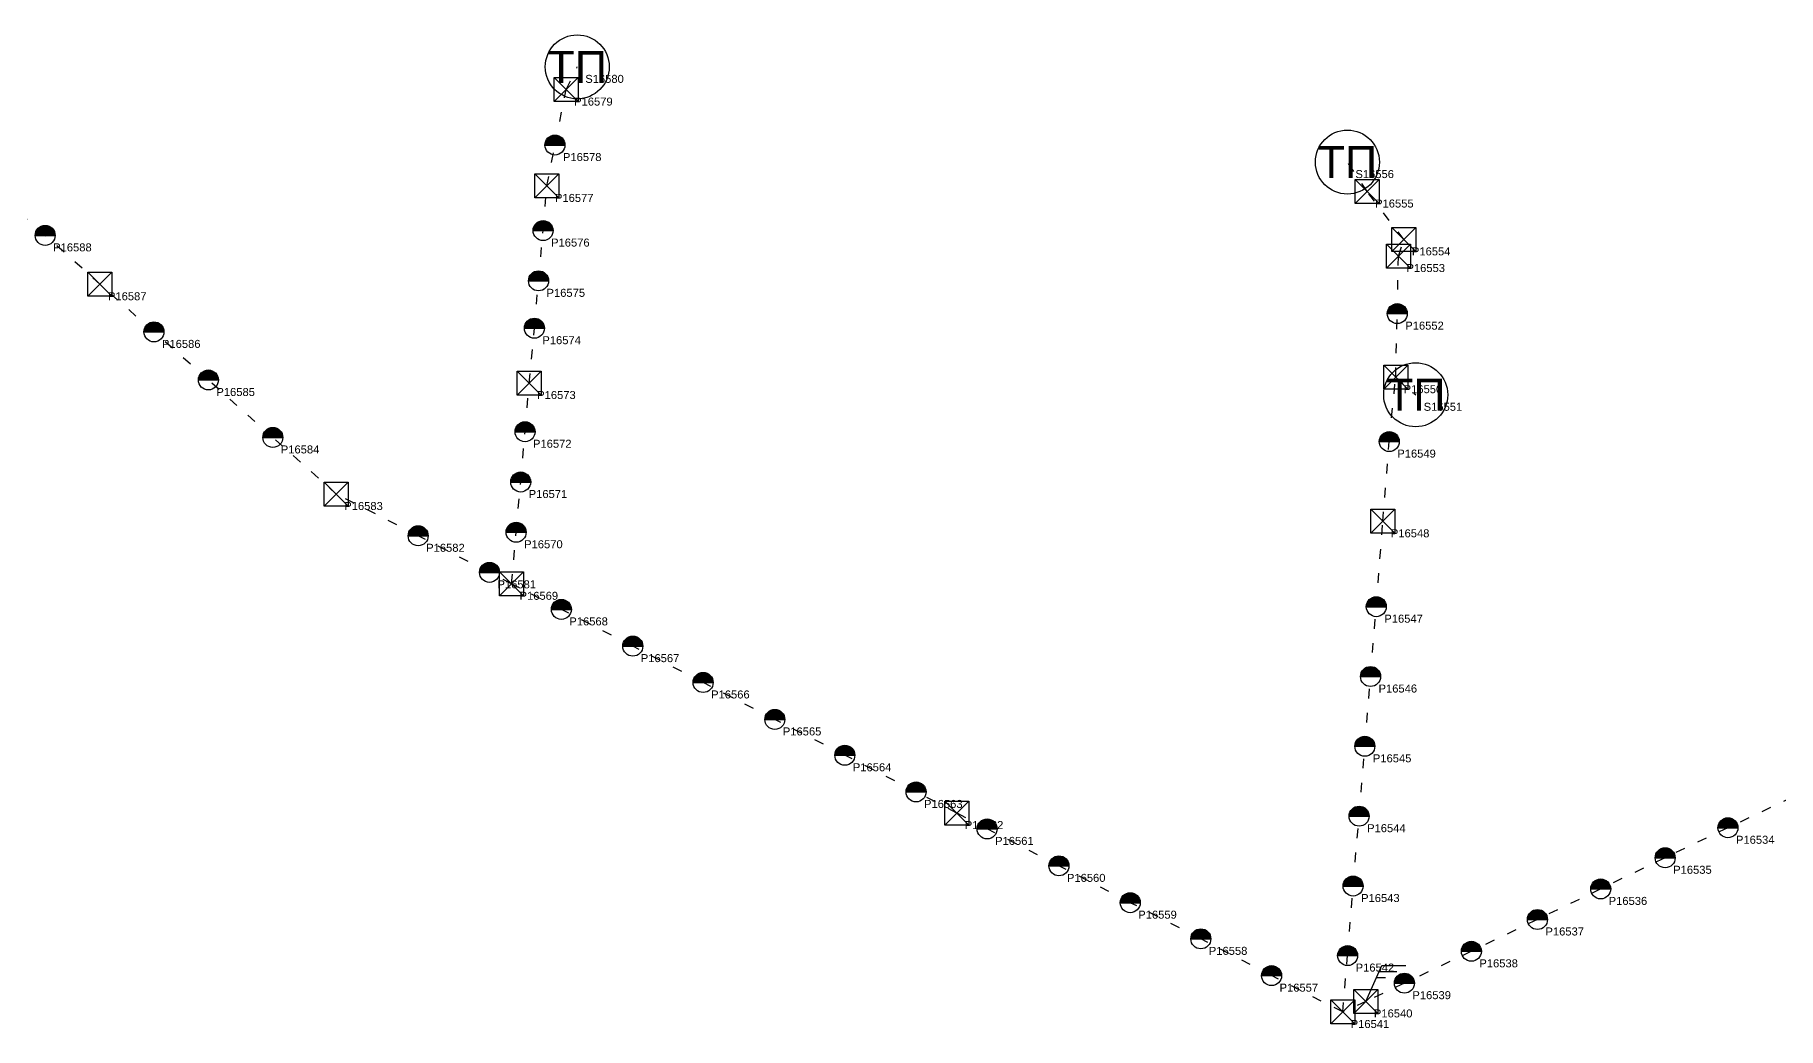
# Model space of a CAD drawing. Header units: metres. Extents: x 297353 to 313697, y 4834133 to 4847614.
# Drawn here: x 301822 to 304001, y 4845299 to 4846540 of the extents above; entities that cross this region are included whole.
import ezdxf
from ezdxf.enums import TextEntityAlignment as Align

# ---------------------------------------------------------------- set-up
doc = ezdxf.new("R2010")
doc.units = ezdxf.units.M
doc.header["$MEASUREMENT"] = 0
doc.linetypes.add('ACAD_ISO03W100', pattern=[30, 12, -18])
for name, color, linetype, lineweight in [('1_4', 7, 'Continuous', 25), ('21_2', 200, 'ACAD_ISO03W100', 25), ('28_2', 7, 'Continuous', 25), ('28_3', 7, 'Continuous', 25), ('57_2', 7, 'Continuous', 30), ('8_1', 140, 'Continuous', 25)]:
    doc.layers.add(name, color=color, linetype=linetype, lineweight=lineweight)
doc.styles.get("Standard").update_dxf_attribs({"font": 'arial.ttf', "height": 2})

# ---------------------------------------------------------------- blocks, each defined once
blk = doc.blocks.new('SECTIONALIZER-8_1')
at = {"layer": '8_1'}
for points in [[(0, 0), (2, 4.5)], [(2, 4.5), (5, 4.5)], [(1.33, 3), (2.43, 3)], [(1.67, 3.75), (3.86, 3.75)]]:
    blk.add_lwpolyline(points, dxfattribs=at)
blk = doc.blocks.new('TP-1_4')
at = {"layer": '1_4'}
blk.add_circle((0, 0), 4, dxfattribs=at)
at = {"layer": '1_4', "insert": (0, 0), "char_height": 4, "attachment_point": 5}
blk.add_mtext_dynamic_manual_height_columns('ТП', width=5.0652, gutter_width=75, heights=[0], dxfattribs=at)
at = {"layer": '1_4'}
blk.add_attdef('FIELD_ID', (4.98, 0.01), '', height=4, dxfattribs=at)
blk = doc.blocks.new('PYLON-MV-28_3')
at = {"layer": '28_3'}
blk.add_lwpolyline([(-1.5, 1.5), (1.5, 1.5), (1.5, -1.5), (-1.5, -1.5)], close=True, dxfattribs=at)
for points in [[(-1.5, 1.5), (1.5, -1.5)], [(-1.5, -1.5), (1.5, 1.5)]]:
    blk.add_lwpolyline(points, dxfattribs=at)
blk.add_attdef('FIELD_ID', (2.57, 0), '', height=2, dxfattribs=at)
blk = doc.blocks.new('PYLON-MV-28_2')
at = {"layer": '28_2'}
blk.add_hatch(color=256, dxfattribs=at).paths.add_polyline_path([(-1.25, 0), (1.25, 0, 1)])
blk.add_line((-1.25, 0), (1.25, 0), dxfattribs=at)
blk.add_circle((0, 0), 1.25, dxfattribs=at)
blk.add_attdef('FIELD_ID', (2.57, 0), '', height=2, dxfattribs=at)

msp = doc.modelspace()

# ---------------------------------------------------------------- linework, layer by layer
at = {"layer": '21_2'}
for points in [[(302417.8, 4845854.4), (302423.5, 4845918.8), (302429.2, 4845981.6), (302434.6, 4846044.4), (302439.8, 4846105.3), (302446.3, 4846173.8), (302451.5, 4846233), (302457.2, 4846295.8), (302462, 4846351.6), (302472, 4846402.7), (302486, 4846472), (302499.9, 4846500.4)], [(302417.8, 4845854.4), (302390.2, 4845868.7), (302301.1, 4845914.4), (302198.7, 4845966.6), (302119.4, 4846037.3), (302038.9, 4846109.1), (301970.9, 4846169.2), (301903.4, 4846228.7), (301834.9, 4846289.8), (301764.2, 4846352.8), (301706.5, 4846404)], [(303522.7, 4846112.6), (303524.7, 4846192), (303526.2, 4846264), (303533, 4846284.8), (303487, 4846344.6), (303462.4, 4846381.4)], [(303456.5, 4845319.3), (303462.7, 4845389.8), (303469.5, 4845476.7), (303477, 4845564), (303484.2, 4845651.3), (303491.3, 4845738.5), (303498.5, 4845825.8), (303506.7, 4845932.5), (303514.7, 4846032.1), (303522.7, 4846112.6)], [(303522.7, 4846112.6), (303547.7, 4846090.6)], [(303456.5, 4845319.3), (303367.6, 4845364.7), (303279.2, 4845410.7), (303191, 4845455.9), (303101.9, 4845501.9), (303012.1, 4845548.1), (302974.2, 4845567.9), (302923.3, 4845594.3), (302834.3, 4845640.1), (302746.8, 4845684.9), (302657.2, 4845731.1), (302569.3, 4845776.5), (302480, 4845822.4), (302417.8, 4845854.4)], [(304128.5, 4845640.3), (304098.4, 4845626.1), (304018.1, 4845587.6), (303938, 4845549.5), (303859.5, 4845512), (303778.9, 4845473.1), (303699.9, 4845434.9), (303617.3, 4845395.1), (303533.6, 4845355.3), (303485.5, 4845332.5)], [(303485.5, 4845332.5), (303456.5, 4845319.3)]]:
    msp.add_lwpolyline(points, dxfattribs=at)

# ---------------------------------------------------------------- block references
at = {"layer": '1_4', "xscale": 10, "yscale": 10}
for p in [(302499.9, 4846500.4), (303462.4, 4846381.4), (303547.7, 4846090.6)]:
    msp.add_blockref('TP-1_4', p, dxfattribs=at)
at = {"layer": '28_2', "xscale": 10, "yscale": 10}
for p in [(302472, 4846402.7), (301834.9, 4846289.8), (302457.2, 4846295.8), (302451.5, 4846233), (303524.7, 4846192), (301970.9, 4846169.2), (302446.3, 4846173.8), (302038.9, 4846109.1), (302119.4, 4846037.3), (302434.6, 4846044.4), (303514.7, 4846032.1), (302429.2, 4845981.6), (302301.1, 4845914.4), (302423.5, 4845918.8), (302390.2, 4845868.7), (302480, 4845822.4), (303498.5, 4845825.8), (302569.3, 4845776.5), (302657.2, 4845731.1), (303491.3, 4845738.5), (302746.8, 4845684.9), (302834.3, 4845640.1), (303484.2, 4845651.3), (302923.3, 4845594.3), (303477, 4845564), (303938, 4845549.5), (303012.1, 4845548.1), (303859.5, 4845512), (303101.9, 4845501.9), (303469.5, 4845476.7), (303778.9, 4845473.1), (303191, 4845455.9), (303699.9, 4845434.9), (303279.2, 4845410.7), (303462.7, 4845389.8), (303617.3, 4845395.1), (303367.6, 4845364.7), (303533.6, 4845355.3)]:
    msp.add_blockref('PYLON-MV-28_2', p, dxfattribs=at)
at = {"layer": '28_3', "xscale": 10, "yscale": 10}
for p in [(302486, 4846472), (302462, 4846351.6), (303487, 4846344.6), (303533, 4846284.8), (303526.2, 4846264), (301903.4, 4846228.7), (302439.8, 4846105.3), (303522.7, 4846112.6), (302198.7, 4845966.6), (303506.7, 4845932.5), (302417.8, 4845854.4), (302974.2, 4845567.9), (303485.5, 4845332.5), (303456.5, 4845319.3)]:
    msp.add_blockref('PYLON-MV-28_3', p, dxfattribs=at)
at = {"layer": '8_1', "xscale": 10, "yscale": 10}
msp.add_blockref('SECTIONALIZER-8_1', (303485.5, 4845332.5), dxfattribs=at)

# ---------------------------------------------------------------- texts
at = {"layer": '57_2'}
for s, p in [('S16580', (302509.9, 4846490.4)), ('P16579', (302496, 4846462)), ('P16578', (302482, 4846392.7)), ('S16556', (303472.4, 4846371.4)), ('P16577', (302472, 4846341.6)), ('P16555', (303497, 4846334.6)), ('P16576', (302467.2, 4846285.8)), ('P16588', (301844.9, 4846279.8)), ('P16554', (303543, 4846274.8)), ('P16553', (303536.2, 4846254)), ('P16587', (301913.4, 4846218.7)), ('P16575', (302461.5, 4846223)), ('P16552', (303534.7, 4846182)), ('P16586', (301980.9, 4846159.2)), ('P16574', (302456.3, 4846163.8)), ('P16585', (302048.9, 4846099.1)), ('P16573', (302449.8, 4846095.3)), ('P16550', (303532.7, 4846102.6)), ('S16551', (303557.7, 4846080.6)), ('P16584', (302129.4, 4846027.3)), ('P16572', (302444.6, 4846034.4)), ('P16549', (303524.7, 4846022.1)), ('P16583', (302208.7, 4845956.6)), ('P16571', (302439.2, 4845971.6)), ('P16548', (303516.7, 4845922.5)), ('P16582', (302311.1, 4845904.4)), ('P16570', (302433.5, 4845908.8)), ('P16581', (302400.2, 4845858.7)), ('P16569', (302427.8, 4845844.4)), ('P16568', (302490, 4845812.4)), ('P16547', (303508.5, 4845815.8)), ('P16567', (302579.3, 4845766.5)), ('P16566', (302667.2, 4845721.1)), ('P16546', (303501.3, 4845728.5)), ('P16565', (302756.8, 4845674.9)), ('P16564', (302844.3, 4845630.1)), ('P16545', (303494.2, 4845641.3)), ('P16563', (302933.3, 4845584.3)), ('P16562', (302984.2, 4845557.9)), ('P16544', (303487, 4845554)), ('P16534', (303948, 4845539.5)), ('P16561', (303022.1, 4845538.1)), ('P16535', (303869.5, 4845502)), ('P16560', (303111.9, 4845491.9)), ('P16543', (303479.5, 4845466.7)), ('P16536', (303788.9, 4845463.1)), ('P16559', (303201, 4845445.9)), ('P16537', (303709.9, 4845424.9)), ('P16558', (303289.2, 4845400.7)), ('P16542', (303472.7, 4845379.8)), ('P16538', (303627.3, 4845385.1)), ('P16557', (303377.6, 4845354.7)), ('P16539', (303543.6, 4845345.3)), ('P16540', (303495.5, 4845322.5)), ('P16541', (303466.5, 4845309.3))]:
    msp.add_text(s, height=10, dxfattribs=at).set_placement(p, align=Align.TOP_LEFT)

doc.saveas('drawing.dxf')
